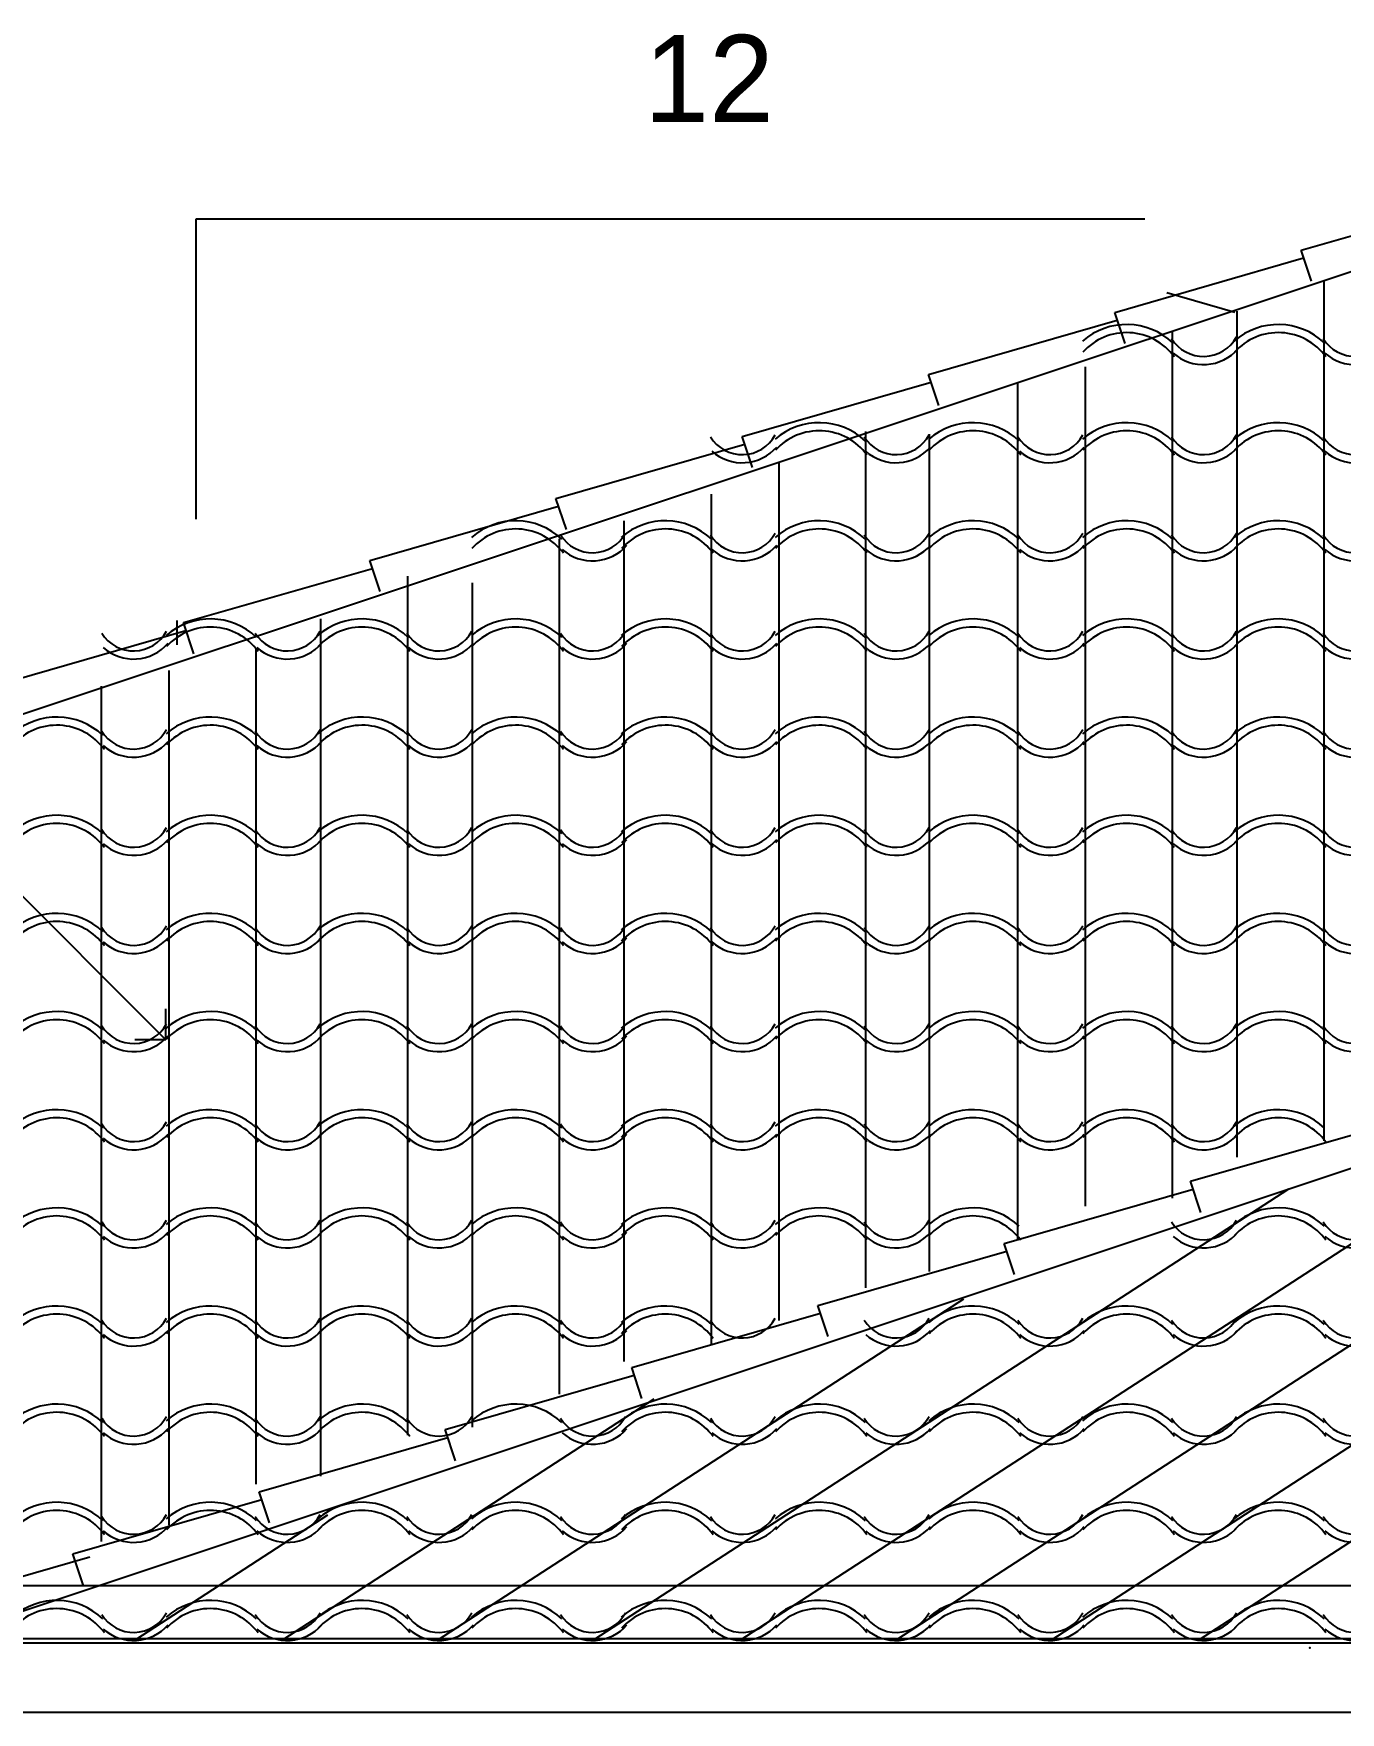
# Model space of a CAD drawing. Extents: x -92740 to -63661, y -15771 to -4391.
# Drawn here: x -84234.6 to -84149.5, y -13511.9 to -13402.6 of the extents above; entities that cross this region are included whole.
import ezdxf
from ezdxf.enums import TextEntityAlignment as Align

# ---------------------------------------------------------------- set-up
doc = ezdxf.new("R2010")
doc.units = 0
doc.header["$MEASUREMENT"] = 0
doc.layers.add('ELEVATIONS', color=7, linetype='Continuous')
doc.layers.add('ROOFTILE', color=7, linetype='Continuous')
doc.styles.add('DCADTXTSTYLE1', font='AVG_TP')

msp = doc.modelspace()

# ---------------------------------------------------------------- linework, layer by layer
at = {"layer": 'ELEVATIONS', "color": 1, "linetype": 'Continuous', "ltscale": 12.78}
for p, q in [((-84417.47, -13507.6), (-84106.77, -13404.04)), ((-84152.08, -13416.68), (-84139.79, -13413.15)), ((-84164.2, -13420.73), (-84151.91, -13417.19)), ((-84151.41, -13418.7), (-84152.08, -13416.68)), ((-84156.39, -13420.73), (-84160.82, -13419.45)), ((-84163.53, -13422.75), (-84164.2, -13420.73)), ((-84176.33, -13424.77), (-84164.04, -13421.23)), ((-84188.45, -13428.81), (-84176.16, -13425.27)), ((-84175.65, -13426.79), (-84176.33, -13424.77)), ((-84200.58, -13432.85), (-84188.28, -13429.31)), ((-84187.78, -13430.83), (-84188.45, -13428.81)), ((-84199.9, -13434.87), (-84200.58, -13432.85)), ((-84212.7, -13436.89), (-84200.41, -13433.35)), ((-84224.82, -13440.93), (-84212.53, -13437.4)), ((-84212.03, -13438.91), (-84212.7, -13436.89)), ((-84236.95, -13444.97), (-84224.66, -13441.44)), ((-84225.26, -13440.78), (-84225.26, -13442.37)), ((-84224.15, -13442.95), (-84224.82, -13440.93)), ((-84242.28, -13507.6), (-84060.36, -13446.96)), ((-84159.28, -13477.3), (-84146.99, -13473.77)), ((-84171.41, -13481.35), (-84159.11, -13477.81)), ((-84158.61, -13479.33), (-84159.28, -13477.3)), ((-84183.53, -13485.39), (-84171.24, -13481.85)), ((-84170.73, -13483.37), (-84171.41, -13481.35)), ((-84182.86, -13487.41), (-84183.53, -13485.39)), ((-84195.65, -13489.43), (-84183.36, -13485.89)), ((-84194.98, -13491.45), (-84195.65, -13489.43)), ((-84207.78, -13493.47), (-84195.49, -13489.93)), ((-84219.9, -13497.51), (-84207.61, -13493.98)), ((-84207.11, -13495.49), (-84207.78, -13493.47)), ((-84219.23, -13499.53), (-84219.9, -13497.51)), ((-84232.03, -13501.55), (-84219.73, -13498.02)), ((-84243.21, -13505.28), (-84230.92, -13501.74)), ((-84231.35, -13503.57), (-84232.03, -13501.55)), ((-83992.36, -13507.09), (-84415.9, -13507.09)), ((-83992.36, -13511.88), (-84413.77, -13511.88))]:
    msp.add_line(p, q, dxfattribs=at)
at = {"layer": 'ELEVATIONS', "color": 1, "linetype": 'Continuous', "ltscale": 8.52}
for p, q in [((-84162.25, -13414.66), (-84224.02, -13414.66)), ((-84224.02, -13414.66), (-84224.02, -13434.19)), ((-84225.97, -13468.09), (-84225.97, -13466.08)), ((-84225.97, -13468.09), (-84227.98, -13468.09))]:
    msp.add_line(p, q, dxfattribs=at)
at = {"layer": 'ELEVATIONS', "color": 2, "linetype": 'Continuous', "ltscale": 8.52}
msp.add_line((-84257.74, -13436.32), (-84225.97, -13468.09), dxfattribs=at)
at = {"layer": 'ELEVATIONS', "color": 7, "linetype": 'Continuous', "ltscale": 12.78}
for p, q in [((-84158.7, -13507.14), (-84072.47, -13451.17)), ((-84168.28, -13507.14), (-84090.86, -13456.88)), ((-84178.4, -13507.14), (-84112.86, -13464.6)), ((-84188.52, -13507.14), (-84133.13, -13471.19)), ((-84198.1, -13507.14), (-84152.88, -13477.79)), ((-84208.22, -13507.14), (-84174.03, -13484.95)), ((-84218.34, -13507.14), (-84194.18, -13491.46)), ((-84227.92, -13507.14), (-84215.42, -13499.02))]:
    msp.add_line(p, q, dxfattribs=at)
at = {"layer": 'ELEVATIONS', "color": 2, "linetype": 'Continuous', "ltscale": 12.78}
for p, q in [((-84497.15, -13503.61), (-83735.36, -13503.61)), ((-84507.46, -13507.34), (-84123.55, -13507.34))]:
    msp.add_line(p, q, dxfattribs=at)
at = {"layer": 'ELEVATIONS', "color": 1, "linetype": 'Continuous', "ltscale": 12.78}
msp.add_point((-84151.51, -13507.67), dxfattribs=at)
at = {"layer": 'ROOFTILE', "color": 7, "linetype": 'Continuous', "ltscale": 12.78}
for p, q in [((-84150.58, -13474.66), (-84150.58, -13418.64)), ((-84156.24, -13475.72), (-84156.24, -13420.65)), ((-84160.45, -13478.39), (-84160.45, -13422.02)), ((-84166.11, -13478.92), (-84166.11, -13424.28)), ((-84170.52, -13481.05), (-84170.52, -13425.28)), ((-84180.4, -13484.24), (-84180.4, -13428.49)), ((-84176.27, -13483.18), (-84176.27, -13428.66)), ((-84186.06, -13486.37), (-84186.06, -13430.46)), ((-84190.46, -13487.97), (-84190.46, -13432.57)), ((-84196.13, -13489.04), (-84196.13, -13434.3)), ((-84200.34, -13491.17), (-84200.34, -13435.47)), ((-84210.22, -13493.83), (-84210.22, -13437.9)), ((-84206, -13493.3), (-84206, -13438.33)), ((-84215.88, -13496.49), (-84215.88, -13440.69)), ((-84220.09, -13497.02), (-84220.09, -13442.64)), ((-84225.75, -13499.69), (-84225.75, -13444.04)), ((-84230.16, -13500.75), (-84230.16, -13445.07))]:
    msp.add_line(p, q, dxfattribs=at)
for centre, radius, start, end in [((-84163.43, -13425.89), 4.37, 46.5154, 131.1465), ((-84163.43, -13425.89), 3.84, 36.0644, 138.0128), ((-84153.56, -13425.89), 4.37, 46.5154, 131.1465), ((-84153.56, -13425.89), 3.84, 36.0644, 138.0128), ((-84158.43, -13421.16), 2.44, 211.6504, 331.6052), ((-84158.43, -13421.16), 2.97, 228.3381, 319.0707), ((-84148.56, -13421.16), 2.44, 211.6504, 331.6052), ((-84148.56, -13421.16), 2.97, 228.3381, 319.0707), ((-84183.44, -13432.28), 4.37, 46.5154, 131.1465), ((-84183.44, -13432.28), 3.84, 36.0644, 138.0128), ((-84173.43, -13432.28), 4.37, 46.5154, 131.1465), ((-84173.43, -13432.28), 3.84, 36.0644, 138.0128), ((-84163.43, -13432.28), 4.37, 46.5154, 131.1465), ((-84163.43, -13432.28), 3.84, 36.0644, 138.0128), ((-84153.56, -13432.28), 4.37, 46.5154, 131.1465), ((-84153.56, -13432.28), 3.84, 36.0644, 138.0128), ((-84188.45, -13427.55), 2.44, 211.6504, 331.6052), ((-84188.45, -13427.55), 2.97, 228.3381, 319.0707), ((-84178.44, -13427.55), 2.44, 211.6504, 331.6052), ((-84178.44, -13427.55), 2.97, 228.3381, 319.0707), ((-84168.43, -13427.55), 2.44, 211.6504, 331.6052), ((-84168.43, -13427.55), 2.97, 228.3381, 319.0707), ((-84158.43, -13427.55), 2.44, 211.6504, 331.6052), ((-84158.43, -13427.55), 2.97, 228.3381, 319.0707), ((-84148.56, -13427.55), 2.44, 211.6504, 331.6052), ((-84148.56, -13427.55), 2.97, 228.3381, 319.0707), ((-84203.2, -13438.67), 4.37, 46.5154, 131.1465), ((-84203.2, -13438.67), 3.84, 36.0644, 138.0128), ((-84198.2, -13433.94), 2.44, 211.6504, 331.6052), ((-84193.45, -13438.67), 4.37, 46.5154, 131.1465), ((-84193.45, -13438.67), 3.84, 36.0644, 138.0128), ((-84188.45, -13433.94), 2.44, 211.6504, 331.6052), ((-84183.44, -13438.67), 4.37, 46.5154, 131.1465), ((-84183.44, -13438.67), 3.84, 36.0644, 138.0128), ((-84178.44, -13433.94), 2.44, 211.6504, 331.6052), ((-84173.43, -13438.67), 4.37, 46.5154, 131.1465), ((-84173.43, -13438.67), 3.84, 36.0644, 138.0128), ((-84168.43, -13433.94), 2.44, 211.6504, 331.6052), ((-84163.43, -13438.67), 4.37, 46.5154, 131.1465), ((-84163.43, -13438.67), 3.84, 36.0644, 138.0128), ((-84158.43, -13433.94), 2.44, 211.6504, 331.6052), ((-84153.56, -13438.67), 4.37, 46.5154, 131.1465), ((-84153.56, -13438.67), 3.84, 36.0644, 138.0128), ((-84148.56, -13433.94), 2.44, 211.6504, 331.6052), ((-84198.2, -13433.94), 2.97, 228.3381, 319.0707), ((-84188.45, -13433.94), 2.97, 228.3381, 319.0707), ((-84178.44, -13433.94), 2.97, 228.3381, 319.0707), ((-84168.43, -13433.94), 2.97, 228.3381, 319.0707), ((-84158.43, -13433.94), 2.97, 228.3381, 319.0707), ((-84148.56, -13433.94), 2.97, 228.3381, 319.0707), ((-84228.07, -13440.33), 2.44, 211.6504, 331.6052), ((-84223.07, -13445.06), 4.37, 46.5154, 131.1465), ((-84223.07, -13445.06), 3.84, 36.0644, 138.0128), ((-84218.07, -13440.33), 2.44, 211.6504, 331.6052), ((-84213.2, -13445.06), 4.37, 46.5154, 131.1465), ((-84213.2, -13445.06), 3.84, 36.0644, 138.0128), ((-84208.2, -13440.33), 2.44, 211.6504, 331.6052), ((-84203.2, -13445.06), 4.37, 46.5154, 131.1465), ((-84203.2, -13445.06), 3.84, 36.0644, 138.0128), ((-84198.2, -13440.33), 2.44, 211.6504, 331.6052), ((-84193.45, -13445.06), 4.37, 46.5154, 131.1465), ((-84193.45, -13445.06), 3.84, 36.0644, 138.0128), ((-84188.45, -13440.33), 2.44, 211.6504, 331.6052), ((-84183.44, -13445.06), 4.37, 46.5154, 131.1465), ((-84183.44, -13445.06), 3.84, 36.0644, 138.0128), ((-84178.44, -13440.33), 2.44, 211.6504, 331.6052), ((-84173.43, -13445.06), 4.37, 46.5154, 131.1465), ((-84173.43, -13445.06), 3.84, 36.0644, 138.0128), ((-84168.43, -13440.33), 2.44, 211.6504, 331.6052), ((-84163.43, -13445.06), 4.37, 46.5154, 131.1465), ((-84163.43, -13445.06), 3.84, 36.0644, 138.0128), ((-84158.43, -13440.33), 2.44, 211.6504, 331.6052), ((-84153.56, -13445.06), 4.37, 46.5154, 131.1465), ((-84153.56, -13445.06), 3.84, 36.0644, 138.0128), ((-84148.56, -13440.33), 2.44, 211.6504, 331.6052), ((-84228.07, -13440.33), 2.97, 228.3381, 319.0707), ((-84218.07, -13440.33), 2.97, 228.3381, 319.0707), ((-84208.2, -13440.33), 2.97, 228.3381, 319.0707), ((-84198.2, -13440.33), 2.97, 228.3381, 319.0707), ((-84188.45, -13440.33), 2.97, 228.3381, 319.0707), ((-84178.44, -13440.33), 2.97, 228.3381, 319.0707), ((-84168.43, -13440.33), 2.97, 228.3381, 319.0707), ((-84158.43, -13440.33), 2.97, 228.3381, 319.0707), ((-84148.56, -13440.33), 2.97, 228.3381, 319.0707), ((-84233.07, -13451.45), 4.37, 46.5154, 131.1465), ((-84223.07, -13451.45), 4.37, 46.5154, 131.1465), ((-84213.2, -13451.45), 4.37, 46.5154, 131.1465), ((-84203.2, -13451.45), 4.37, 46.5154, 131.1465), ((-84193.45, -13451.45), 4.37, 46.5154, 131.1465), ((-84183.44, -13451.45), 4.37, 46.5154, 131.1465), ((-84173.43, -13451.45), 4.37, 46.5154, 131.1465), ((-84163.43, -13451.45), 4.37, 46.5154, 131.1465), ((-84153.56, -13451.45), 4.37, 46.5154, 131.1465), ((-84233.07, -13451.45), 3.84, 36.0644, 138.0128), ((-84228.07, -13446.72), 2.44, 211.6504, 331.6052), ((-84223.07, -13451.45), 3.84, 36.0644, 138.0128), ((-84218.07, -13446.72), 2.44, 211.6504, 331.6052), ((-84213.2, -13451.45), 3.84, 36.0644, 138.0128), ((-84208.2, -13446.72), 2.44, 211.6504, 331.6052), ((-84203.2, -13451.45), 3.84, 36.0644, 138.0128), ((-84198.2, -13446.72), 2.44, 211.6504, 331.6052), ((-84193.45, -13451.45), 3.84, 36.0644, 138.0128), ((-84188.45, -13446.72), 2.44, 211.6504, 331.6052), ((-84183.44, -13451.45), 3.84, 36.0644, 138.0128), ((-84178.44, -13446.72), 2.44, 211.6504, 331.6052), ((-84173.43, -13451.45), 3.84, 36.0644, 138.0128), ((-84168.43, -13446.72), 2.44, 211.6504, 331.6052), ((-84163.43, -13451.45), 3.84, 36.0644, 138.0128), ((-84158.43, -13446.72), 2.44, 211.6504, 331.6052), ((-84153.56, -13451.45), 3.84, 36.0644, 138.0128), ((-84148.56, -13446.72), 2.44, 211.6504, 331.6052), ((-84228.07, -13446.72), 2.97, 228.3381, 319.0707), ((-84218.07, -13446.72), 2.97, 228.3381, 319.0707), ((-84208.2, -13446.72), 2.97, 228.3381, 319.0707), ((-84198.2, -13446.72), 2.97, 228.3381, 319.0707), ((-84188.45, -13446.72), 2.97, 228.3381, 319.0707), ((-84178.44, -13446.72), 2.97, 228.3381, 319.0707), ((-84168.43, -13446.72), 2.97, 228.3381, 319.0707), ((-84158.43, -13446.72), 2.97, 228.3381, 319.0707), ((-84148.56, -13446.72), 2.97, 228.3381, 319.0707), ((-84233.07, -13457.84), 4.37, 46.5154, 131.1465), ((-84223.07, -13457.84), 4.37, 46.5154, 131.1465), ((-84213.2, -13457.84), 4.37, 46.5154, 131.1465), ((-84203.2, -13457.84), 4.37, 46.5154, 131.1465), ((-84193.45, -13457.84), 4.37, 46.5154, 131.1465), ((-84183.44, -13457.84), 4.37, 46.5154, 131.1465), ((-84173.43, -13457.84), 4.37, 46.5154, 131.1465), ((-84163.43, -13457.84), 4.37, 46.5154, 131.1465), ((-84153.56, -13457.84), 4.37, 46.5154, 131.1465), ((-84233.07, -13457.84), 3.84, 36.0644, 138.0128), ((-84228.07, -13453.11), 2.44, 211.6504, 331.6052), ((-84223.07, -13457.84), 3.84, 36.0644, 138.0128), ((-84218.07, -13453.11), 2.44, 211.6504, 331.6052), ((-84213.2, -13457.84), 3.84, 36.0644, 138.0128), ((-84208.2, -13453.11), 2.44, 211.6504, 331.6052), ((-84203.2, -13457.84), 3.84, 36.0644, 138.0128), ((-84198.2, -13453.11), 2.44, 211.6504, 331.6052), ((-84193.45, -13457.84), 3.84, 36.0644, 138.0128), ((-84188.45, -13453.11), 2.44, 211.6504, 331.6052), ((-84183.44, -13457.84), 3.84, 36.0644, 138.0128), ((-84178.44, -13453.11), 2.44, 211.6504, 331.6052), ((-84173.43, -13457.84), 3.84, 36.0644, 138.0128), ((-84168.43, -13453.11), 2.44, 211.6504, 331.6052), ((-84163.43, -13457.84), 3.84, 36.0644, 138.0128), ((-84158.43, -13453.11), 2.44, 211.6504, 331.6052), ((-84153.56, -13457.84), 3.84, 36.0644, 138.0128), ((-84148.56, -13453.11), 2.44, 211.6504, 331.6052), ((-84228.07, -13453.11), 2.97, 228.3381, 319.0707), ((-84218.07, -13453.11), 2.97, 228.3381, 319.0707), ((-84208.2, -13453.11), 2.97, 228.3381, 319.0707), ((-84198.2, -13453.11), 2.97, 228.3381, 319.0707), ((-84188.45, -13453.11), 2.97, 228.3381, 319.0707), ((-84178.44, -13453.11), 2.97, 228.3381, 319.0707), ((-84168.43, -13453.11), 2.97, 228.3381, 319.0707), ((-84158.43, -13453.11), 2.97, 228.3381, 319.0707), ((-84148.56, -13453.11), 2.97, 228.3381, 319.0707), ((-84233.07, -13464.23), 4.37, 46.5154, 131.1465), ((-84223.07, -13464.23), 4.37, 46.5154, 131.1465), ((-84213.2, -13464.23), 4.37, 46.5154, 131.1465), ((-84203.2, -13464.23), 4.37, 46.5154, 131.1465), ((-84193.45, -13464.23), 4.37, 46.5154, 131.1465), ((-84183.44, -13464.23), 4.37, 46.5154, 131.1465), ((-84173.43, -13464.23), 4.37, 46.5154, 131.1465), ((-84163.43, -13464.23), 4.37, 46.5154, 131.1465), ((-84153.56, -13464.23), 4.37, 46.5154, 131.1465), ((-84233.07, -13464.23), 3.84, 36.0644, 138.0128), ((-84228.07, -13459.5), 2.44, 211.6504, 331.6052), ((-84228.07, -13459.5), 2.97, 228.3381, 319.0707), ((-84223.07, -13464.23), 3.84, 36.0644, 138.0128), ((-84218.07, -13459.5), 2.44, 211.6504, 331.6052), ((-84218.07, -13459.5), 2.97, 228.3381, 319.0707), ((-84213.2, -13464.23), 3.84, 36.0644, 138.0128), ((-84208.2, -13459.5), 2.44, 211.6504, 331.6052), ((-84208.2, -13459.5), 2.97, 228.3381, 319.0707), ((-84203.2, -13464.23), 3.84, 36.0644, 138.0128), ((-84198.2, -13459.5), 2.44, 211.6504, 331.6052), ((-84198.2, -13459.5), 2.97, 228.3381, 319.0707), ((-84193.45, -13464.23), 3.84, 36.0644, 138.0128), ((-84188.45, -13459.5), 2.44, 211.6504, 331.6052), ((-84188.45, -13459.5), 2.97, 228.3381, 319.0707), ((-84183.44, -13464.23), 3.84, 36.0644, 138.0128), ((-84178.44, -13459.5), 2.44, 211.6504, 331.6052), ((-84178.44, -13459.5), 2.97, 228.3381, 319.0707), ((-84173.43, -13464.23), 3.84, 36.0644, 138.0128), ((-84168.43, -13459.5), 2.44, 211.6504, 331.6052), ((-84168.43, -13459.5), 2.97, 228.3381, 319.0707), ((-84163.43, -13464.23), 3.84, 36.0644, 138.0128), ((-84158.43, -13459.5), 2.44, 211.6504, 331.6052), ((-84158.43, -13459.5), 2.97, 228.3381, 319.0707), ((-84153.56, -13464.23), 3.84, 36.0644, 138.0128), ((-84148.56, -13459.5), 2.44, 211.6504, 331.6052), ((-84148.56, -13459.5), 2.97, 228.3381, 319.0707), ((-84233.07, -13470.62), 4.37, 46.5154, 131.1465), ((-84233.07, -13470.62), 3.84, 36.0644, 138.0128), ((-84223.07, -13470.62), 4.37, 46.5154, 131.1465), ((-84223.07, -13470.62), 3.84, 36.0644, 138.0128), ((-84213.2, -13470.62), 4.37, 46.5154, 131.1465), ((-84213.2, -13470.62), 3.84, 36.0644, 138.0128), ((-84203.2, -13470.62), 4.37, 46.5154, 131.1465), ((-84203.2, -13470.62), 3.84, 36.0644, 138.0128), ((-84193.45, -13470.62), 4.37, 46.5154, 131.1465), ((-84193.45, -13470.62), 3.84, 36.0644, 138.0128), ((-84183.44, -13470.62), 4.37, 46.5154, 131.1465), ((-84183.44, -13470.62), 3.84, 36.0644, 138.0128), ((-84173.43, -13470.62), 4.37, 46.5154, 131.1465), ((-84173.43, -13470.62), 3.84, 36.0644, 138.0128), ((-84163.43, -13470.62), 4.37, 46.5154, 131.1465), ((-84163.43, -13470.62), 3.84, 36.0644, 138.0128), ((-84153.56, -13470.62), 4.37, 46.5154, 131.1465), ((-84153.56, -13470.62), 3.84, 36.0644, 138.0128), ((-84228.07, -13465.89), 2.44, 211.6504, 331.6052), ((-84228.07, -13465.89), 2.97, 228.3381, 319.0707), ((-84218.07, -13465.89), 2.44, 211.6504, 331.6052), ((-84218.07, -13465.89), 2.97, 228.3381, 319.0707), ((-84208.2, -13465.89), 2.44, 211.6504, 331.6052), ((-84208.2, -13465.89), 2.97, 228.3381, 319.0707), ((-84198.2, -13465.89), 2.44, 211.6504, 331.6052), ((-84198.2, -13465.89), 2.97, 228.3381, 319.0707), ((-84188.45, -13465.89), 2.44, 211.6504, 331.6052), ((-84188.45, -13465.89), 2.97, 228.3381, 319.0707), ((-84178.44, -13465.89), 2.44, 211.6504, 331.6052), ((-84178.44, -13465.89), 2.97, 228.3381, 319.0707), ((-84168.43, -13465.89), 2.44, 211.6504, 331.6052), ((-84168.43, -13465.89), 2.97, 228.3381, 319.0707), ((-84158.43, -13465.89), 2.44, 211.6504, 331.6052), ((-84158.43, -13465.89), 2.97, 228.3381, 319.0707), ((-84148.56, -13465.89), 2.44, 211.6504, 331.6052), ((-84148.56, -13465.89), 2.97, 228.3381, 319.0707), ((-84233.07, -13477.01), 4.37, 46.5154, 131.1465), ((-84233.07, -13477.01), 3.84, 36.0644, 138.0128), ((-84228.07, -13472.28), 2.44, 211.6504, 331.6052), ((-84223.07, -13477.01), 4.37, 46.5154, 131.1465), ((-84223.07, -13477.01), 3.84, 36.0644, 138.0128), ((-84218.07, -13472.28), 2.44, 211.6504, 331.6052), ((-84213.2, -13477.01), 4.37, 46.5154, 131.1465), ((-84213.2, -13477.01), 3.84, 36.0644, 138.0128), ((-84208.2, -13472.28), 2.44, 211.6504, 331.6052), ((-84203.2, -13477.01), 4.37, 46.5154, 131.1465), ((-84203.2, -13477.01), 3.84, 36.0644, 138.0128), ((-84198.2, -13472.28), 2.44, 211.6504, 331.6052), ((-84193.45, -13477.01), 4.37, 46.5154, 131.1465), ((-84193.45, -13477.01), 3.84, 36.0644, 138.0128), ((-84188.45, -13472.28), 2.44, 211.6504, 331.6052), ((-84183.44, -13477.01), 4.37, 46.5154, 131.1465), ((-84183.44, -13477.01), 3.84, 36.0644, 138.0128), ((-84178.44, -13472.28), 2.44, 211.6504, 331.6052), ((-84173.43, -13477.01), 4.37, 46.5154, 131.1465), ((-84173.43, -13477.01), 3.84, 36.0644, 138.0128), ((-84168.43, -13472.28), 2.44, 211.6504, 331.6052), ((-84163.43, -13477.01), 4.37, 46.5154, 131.1465), ((-84163.43, -13477.01), 3.84, 36.0644, 138.0128), ((-84158.43, -13472.28), 2.44, 211.6504, 331.6052), ((-84153.56, -13477.01), 4.37, 46.5154, 131.1465), ((-84153.56, -13477.01), 3.84, 36.0644, 138.0128), ((-84228.07, -13472.28), 2.97, 228.3381, 319.0707), ((-84218.07, -13472.28), 2.97, 228.3381, 319.0707), ((-84208.2, -13472.28), 2.97, 228.3381, 319.0707), ((-84198.2, -13472.28), 2.97, 228.3381, 319.0707), ((-84188.45, -13472.28), 2.97, 228.3381, 319.0707), ((-84178.44, -13472.28), 2.97, 228.3381, 319.0707), ((-84168.43, -13472.28), 2.97, 228.3381, 319.0707), ((-84158.43, -13472.28), 2.97, 228.3381, 319.0707), ((-84233.07, -13483.4), 4.37, 46.5154, 131.1465), ((-84233.07, -13483.4), 3.84, 36.0644, 138.0128), ((-84228.07, -13478.67), 2.44, 211.6504, 331.6052), ((-84223.07, -13483.4), 4.37, 46.5154, 131.1465), ((-84223.07, -13483.4), 3.84, 36.0644, 138.0128), ((-84218.07, -13478.67), 2.44, 211.6504, 331.6052), ((-84213.2, -13483.4), 4.37, 46.5154, 131.1465), ((-84213.2, -13483.4), 3.84, 36.0644, 138.0128), ((-84208.2, -13478.67), 2.44, 211.6504, 331.6052), ((-84203.2, -13483.4), 4.37, 46.5154, 131.1465), ((-84203.2, -13483.4), 3.84, 36.0644, 138.0128), ((-84198.2, -13478.67), 2.44, 211.6504, 331.6052), ((-84193.45, -13483.4), 4.37, 46.5154, 131.1465), ((-84193.45, -13483.4), 3.84, 36.0644, 138.0128), ((-84188.45, -13478.67), 2.44, 211.6504, 331.6052), ((-84183.44, -13483.4), 4.37, 46.5154, 131.1465), ((-84183.44, -13483.4), 3.84, 36.0644, 138.0128), ((-84178.44, -13478.67), 2.44, 211.6504, 331.6052), ((-84173.43, -13483.4), 4.37, 46.5154, 131.1465), ((-84173.43, -13483.4), 3.84, 36.0644, 138.0128), ((-84158.43, -13478.67), 2.44, 211.6504, 331.6052), ((-84153.56, -13483.4), 4.37, 46.5154, 131.1465), ((-84153.56, -13483.4), 3.84, 36.0644, 138.0128), ((-84148.56, -13478.67), 2.44, 211.6504, 331.6052), ((-84228.07, -13478.67), 2.97, 228.3381, 319.0707), ((-84218.07, -13478.67), 2.97, 228.3381, 319.0707), ((-84208.2, -13478.67), 2.97, 228.3381, 319.0707), ((-84198.2, -13478.67), 2.97, 228.3381, 319.0707), ((-84188.45, -13478.67), 2.97, 228.3381, 319.0707), ((-84178.44, -13478.67), 2.97, 228.3381, 319.0707), ((-84158.43, -13478.67), 2.97, 228.3381, 319.0707), ((-84148.56, -13478.67), 2.97, 228.3381, 319.0707), ((-84233.07, -13489.79), 4.37, 46.5154, 131.1465), ((-84223.07, -13489.79), 4.37, 46.5154, 131.1465), ((-84213.2, -13489.79), 4.37, 46.5154, 131.1465), ((-84203.2, -13489.79), 4.37, 46.5154, 131.1465), ((-84193.45, -13489.79), 4.37, 46.5154, 131.1465), ((-84173.43, -13489.79), 4.37, 46.5154, 131.1465), ((-84163.43, -13489.79), 4.37, 46.5154, 131.1465), ((-84153.56, -13489.79), 4.37, 46.5154, 131.1465), ((-84233.07, -13489.79), 3.84, 36.0644, 138.0128), ((-84228.07, -13485.06), 2.44, 211.6504, 331.6052), ((-84223.07, -13489.79), 3.84, 36.0644, 138.0128), ((-84218.07, -13485.06), 2.44, 211.6504, 331.6052), ((-84213.2, -13489.79), 3.84, 36.0644, 138.0128), ((-84208.2, -13485.06), 2.44, 211.6504, 331.6052), ((-84203.2, -13489.79), 3.84, 36.0644, 138.0128), ((-84198.2, -13485.06), 2.44, 211.6504, 331.6052), ((-84193.45, -13489.79), 3.84, 36.0644, 138.0128), ((-84188.45, -13485.06), 2.44, 211.6504, 331.6052), ((-84178.44, -13485.06), 2.44, 211.6504, 331.6052), ((-84173.43, -13489.79), 3.84, 36.0644, 138.0128), ((-84168.43, -13485.06), 2.44, 211.6504, 331.6052), ((-84163.43, -13489.79), 3.84, 36.0644, 138.0128), ((-84158.43, -13485.06), 2.44, 211.6504, 331.6052), ((-84153.56, -13489.79), 3.84, 36.0644, 138.0128), ((-84148.56, -13485.06), 2.44, 211.6504, 331.6052), ((-84228.07, -13485.06), 2.97, 228.3381, 319.0707), ((-84218.07, -13485.06), 2.97, 228.3381, 319.0707), ((-84208.2, -13485.06), 2.97, 228.3381, 319.0707), ((-84198.2, -13485.06), 2.97, 228.3381, 319.0707), ((-84178.44, -13485.06), 2.97, 228.3381, 319.0707), ((-84168.43, -13485.06), 2.97, 228.3381, 319.0707), ((-84158.43, -13485.06), 2.97, 228.3381, 319.0707), ((-84148.56, -13485.06), 2.97, 228.3381, 319.0707), ((-84233.07, -13496.18), 4.37, 46.5154, 131.1465), ((-84223.07, -13496.18), 4.37, 46.5154, 131.1465), ((-84213.2, -13496.18), 4.37, 46.5154, 131.1465), ((-84203.2, -13496.18), 4.37, 46.5154, 131.1465), ((-84193.45, -13496.18), 4.37, 46.5154, 131.1465), ((-84183.44, -13496.18), 4.37, 46.5154, 131.1465), ((-84173.43, -13496.18), 4.37, 46.5154, 131.1465), ((-84163.43, -13496.18), 4.37, 46.5154, 131.1465), ((-84153.56, -13496.18), 4.37, 46.5154, 131.1465), ((-84233.07, -13496.18), 3.84, 36.0644, 138.0128), ((-84228.07, -13491.45), 2.44, 211.6504, 331.6052), ((-84223.07, -13496.18), 3.84, 36.0644, 138.0128), ((-84218.07, -13491.45), 2.44, 211.6504, 331.6052), ((-84213.2, -13496.18), 3.84, 36.0644, 138.0128), ((-84208.2, -13491.45), 2.44, 211.6504, 331.6052), ((-84198.2, -13491.45), 2.44, 211.6504, 331.6052), ((-84193.45, -13496.18), 3.84, 36.0644, 138.0128), ((-84188.45, -13491.45), 2.44, 211.6504, 331.6052), ((-84183.44, -13496.18), 3.84, 36.0644, 138.0128), ((-84178.44, -13491.45), 2.44, 211.6504, 331.6052), ((-84173.43, -13496.18), 3.84, 36.0644, 138.0128), ((-84168.43, -13491.45), 2.44, 211.6504, 331.6052), ((-84163.43, -13496.18), 3.84, 36.0644, 138.0128), ((-84158.43, -13491.45), 2.44, 211.6504, 331.6052), ((-84153.56, -13496.18), 3.84, 36.0644, 138.0128), ((-84148.56, -13491.45), 2.44, 211.6504, 331.6052), ((-84228.07, -13491.45), 2.97, 228.3381, 319.0707), ((-84218.07, -13491.45), 2.97, 228.3381, 319.0707), ((-84198.2, -13491.45), 2.97, 228.3381, 319.0707), ((-84188.45, -13491.45), 2.97, 228.3381, 319.0707), ((-84178.44, -13491.45), 2.97, 228.3381, 319.0707), ((-84168.43, -13491.45), 2.97, 228.3381, 319.0707), ((-84158.43, -13491.45), 2.97, 228.3381, 319.0707), ((-84148.56, -13491.45), 2.97, 228.3381, 319.0707), ((-84233.07, -13502.57), 4.37, 46.5154, 131.1465), ((-84223.07, -13502.57), 4.37, 46.5154, 131.1465), ((-84213.2, -13502.57), 4.37, 46.5154, 131.1465), ((-84203.2, -13502.57), 4.37, 46.5154, 131.1465), ((-84193.45, -13502.57), 4.37, 46.5154, 131.1465), ((-84183.44, -13502.57), 4.37, 46.5154, 131.1465), ((-84173.43, -13502.57), 4.37, 46.5154, 131.1465), ((-84163.43, -13502.57), 4.37, 46.5154, 131.1465), ((-84153.56, -13502.57), 4.37, 46.5154, 131.1465), ((-84233.07, -13502.57), 3.84, 36.0644, 138.0128), ((-84228.07, -13497.84), 2.44, 211.6504, 331.6052), ((-84223.07, -13502.57), 3.84, 36.0644, 138.0128), ((-84218.07, -13497.84), 2.44, 211.6504, 331.6052), ((-84213.2, -13502.57), 3.84, 36.0644, 138.0128), ((-84208.2, -13497.84), 2.44, 211.6504, 331.6052), ((-84203.2, -13502.57), 3.84, 36.0644, 138.0128), ((-84198.2, -13497.84), 2.44, 211.6504, 331.6052), ((-84193.45, -13502.57), 3.84, 36.0644, 138.0128), ((-84188.45, -13497.84), 2.44, 211.6504, 331.6052), ((-84183.44, -13502.57), 3.84, 36.0644, 138.0128), ((-84178.44, -13497.84), 2.44, 211.6504, 331.6052), ((-84173.43, -13502.57), 3.84, 36.0644, 138.0128), ((-84168.43, -13497.84), 2.44, 211.6504, 331.6052), ((-84163.43, -13502.57), 3.84, 36.0644, 138.0128), ((-84158.43, -13497.84), 2.44, 211.6504, 331.6052), ((-84153.56, -13502.57), 3.84, 36.0644, 138.0128), ((-84148.56, -13497.84), 2.44, 211.6504, 331.6052), ((-84228.07, -13497.84), 2.97, 228.3381, 319.0707), ((-84218.07, -13497.84), 2.97, 228.3381, 319.0707), ((-84208.2, -13497.84), 2.97, 228.3381, 319.0707), ((-84198.2, -13497.84), 2.97, 228.3381, 319.0707), ((-84188.45, -13497.84), 2.97, 228.3381, 319.0707), ((-84178.44, -13497.84), 2.97, 228.3381, 319.0707), ((-84168.43, -13497.84), 2.97, 228.3381, 319.0707), ((-84158.43, -13497.84), 2.97, 228.3381, 319.0707), ((-84148.56, -13497.84), 2.97, 228.3381, 319.0707), ((-84233.07, -13508.96), 4.37, 46.5154, 131.1465), ((-84233.07, -13508.96), 3.84, 36.0644, 138.0128), ((-84223.07, -13508.96), 4.37, 46.5154, 131.1465), ((-84223.07, -13508.96), 3.84, 36.0644, 138.0128), ((-84213.2, -13508.96), 4.37, 46.5154, 131.1465), ((-84213.2, -13508.96), 3.84, 36.0644, 138.0128), ((-84203.2, -13508.96), 4.37, 46.5154, 131.1465), ((-84203.2, -13508.96), 3.84, 36.0644, 138.0128), ((-84193.45, -13508.96), 4.37, 46.5154, 131.1465), ((-84193.45, -13508.96), 3.84, 36.0644, 138.0128), ((-84183.44, -13508.96), 4.37, 46.5154, 131.1465), ((-84183.44, -13508.96), 3.84, 36.0644, 138.0128), ((-84173.43, -13508.96), 4.37, 46.5154, 131.1465), ((-84173.43, -13508.96), 3.84, 36.0644, 138.0128), ((-84163.43, -13508.96), 4.37, 46.5154, 131.1465), ((-84163.43, -13508.96), 3.84, 36.0644, 138.0128), ((-84153.56, -13508.96), 4.37, 46.5154, 131.1465), ((-84153.56, -13508.96), 3.84, 36.0644, 138.0128), ((-84228.07, -13504.23), 2.44, 211.6504, 331.6052), ((-84228.07, -13504.23), 2.97, 228.3381, 319.0707), ((-84218.07, -13504.23), 2.44, 211.6504, 331.6052), ((-84218.07, -13504.23), 2.97, 228.3381, 319.0707), ((-84208.2, -13504.23), 2.44, 211.6504, 331.6052), ((-84208.2, -13504.23), 2.97, 228.3381, 319.0707), ((-84198.2, -13504.23), 2.44, 211.6504, 331.6052), ((-84198.2, -13504.23), 2.97, 228.3381, 319.0707), ((-84188.45, -13504.23), 2.44, 211.6504, 331.6052), ((-84188.45, -13504.23), 2.97, 228.3381, 319.0707), ((-84178.44, -13504.23), 2.44, 211.6504, 331.6052), ((-84178.44, -13504.23), 2.97, 228.3381, 319.0707), ((-84168.43, -13504.23), 2.44, 211.6504, 331.6052), ((-84168.43, -13504.23), 2.97, 228.3381, 319.0707), ((-84158.43, -13504.23), 2.44, 211.6504, 331.6052), ((-84158.43, -13504.23), 2.97, 228.3381, 319.0707), ((-84148.56, -13504.23), 2.44, 211.6504, 331.6052), ((-84148.56, -13504.23), 2.97, 228.3381, 319.0707)]:
    msp.add_arc(centre, radius, start, end, dxfattribs=at)

# ---------------------------------------------------------------- texts
at = {"layer": 'ELEVATIONS', "color": 3, "linetype": 'Continuous', "ltscale": 8.52, "style": 'DCADTXTSTYLE1'}
msp.add_text('12', height=5.68, dxfattribs=at).set_placement((-84186.39, -13410.05), align=Align.BOTTOM_RIGHT)

doc.saveas('drawing.dxf')
